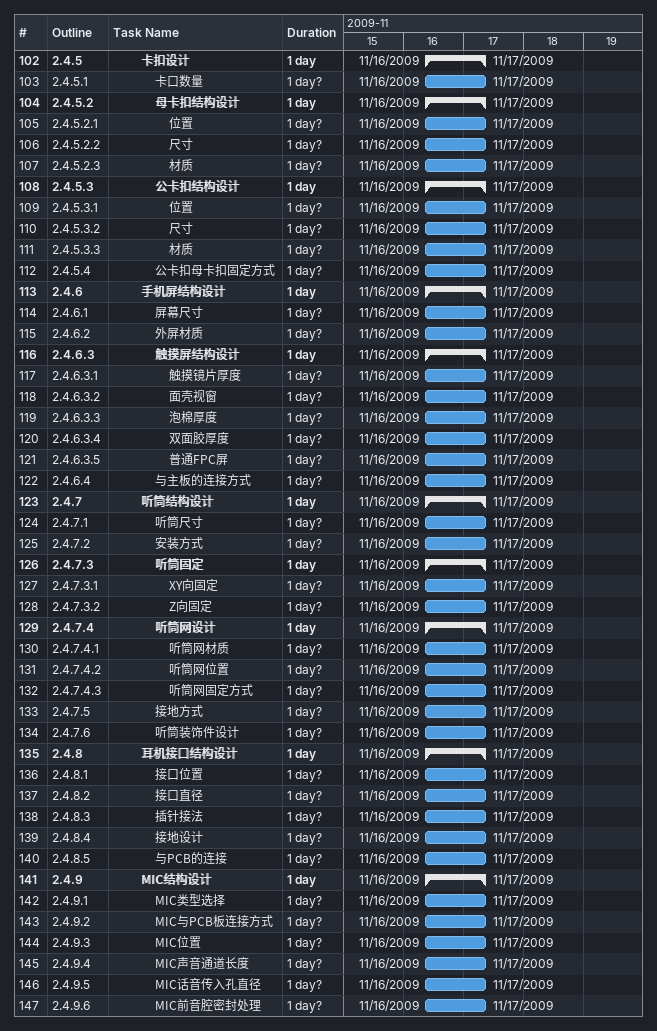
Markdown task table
| ID | WBS | Task | Duration | Start | Finish |
|---|---|---|---|---|---|
| 102 | 2.4.5 | **卡扣设计** | 1d | 2009-11-16 | 2009-11-17 |
| 103 | 2.4.5.1 | 卡口数量 | 1d? | 2009-11-16 | 2009-11-17 |
| 104 | 2.4.5.2 | **母卡扣结构设计** | 1d | 2009-11-16 | 2009-11-17 |
| 105 | 2.4.5.2.1 | 位置 | 1d? | 2009-11-16 | 2009-11-17 |
| 106 | 2.4.5.2.2 | 尺寸 | 1d? | 2009-11-16 | 2009-11-17 |
| 107 | 2.4.5.2.3 | 材质 | 1d? | 2009-11-16 | 2009-11-17 |
| 108 | 2.4.5.3 | **公卡扣结构设计** | 1d | 2009-11-16 | 2009-11-17 |
| 109 | 2.4.5.3.1 | 位置 | 1d? | 2009-11-16 | 2009-11-17 |
| 110 | 2.4.5.3.2 | 尺寸 | 1d? | 2009-11-16 | 2009-11-17 |
| 111 | 2.4.5.3.3 | 材质 | 1d? | 2009-11-16 | 2009-11-17 |
| 112 | 2.4.5.4 | 公卡扣母卡扣固定方式 | 1d? | 2009-11-16 | 2009-11-17 |
| 113 | 2.4.6 | **手机屏结构设计** | 1d | 2009-11-16 | 2009-11-17 |
| 114 | 2.4.6.1 | 屏幕尺寸 | 1d? | 2009-11-16 | 2009-11-17 |
| 115 | 2.4.6.2 | 外屏材质 | 1d? | 2009-11-16 | 2009-11-17 |
| 116 | 2.4.6.3 | **触摸屏结构设计** | 1d | 2009-11-16 | 2009-11-17 |
| 117 | 2.4.6.3.1 | 触摸镜片厚度 | 1d? | 2009-11-16 | 2009-11-17 |
| 118 | 2.4.6.3.2 | 面壳视窗 | 1d? | 2009-11-16 | 2009-11-17 |
| 119 | 2.4.6.3.3 | 泡棉厚度 | 1d? | 2009-11-16 | 2009-11-17 |
| 120 | 2.4.6.3.4 | 双面胶厚度 | 1d? | 2009-11-16 | 2009-11-17 |
| 121 | 2.4.6.3.5 | 普通FPC屏 | 1d? | 2009-11-16 | 2009-11-17 |
| 122 | 2.4.6.4 | 与主板的连接方式 | 1d? | 2009-11-16 | 2009-11-17 |
| 123 | 2.4.7 | **听筒结构设计** | 1d | 2009-11-16 | 2009-11-17 |
| 124 | 2.4.7.1 | 听筒尺寸 | 1d? | 2009-11-16 | 2009-11-17 |
| 125 | 2.4.7.2 | 安装方式 | 1d? | 2009-11-16 | 2009-11-17 |
| 126 | 2.4.7.3 | **听筒固定** | 1d | 2009-11-16 | 2009-11-17 |
| 127 | 2.4.7.3.1 | XY向固定 | 1d? | 2009-11-16 | 2009-11-17 |
| 128 | 2.4.7.3.2 | Z向固定 | 1d? | 2009-11-16 | 2009-11-17 |
| 129 | 2.4.7.4 | **听筒网设计** | 1d | 2009-11-16 | 2009-11-17 |
| 130 | 2.4.7.4.1 | 听筒网材质 | 1d? | 2009-11-16 | 2009-11-17 |
| 131 | 2.4.7.4.2 | 听筒网位置 | 1d? | 2009-11-16 | 2009-11-17 |
| 132 | 2.4.7.4.3 | 听筒网固定方式 | 1d? | 2009-11-16 | 2009-11-17 |
| 133 | 2.4.7.5 | 接地方式 | 1d? | 2009-11-16 | 2009-11-17 |
| 134 | 2.4.7.6 | 听筒装饰件设计 | 1d? | 2009-11-16 | 2009-11-17 |
| 135 | 2.4.8 | **耳机接口结构设计** | 1d | 2009-11-16 | 2009-11-17 |
| 136 | 2.4.8.1 | 接口位置 | 1d? | 2009-11-16 | 2009-11-17 |
| 137 | 2.4.8.2 | 接口直径 | 1d? | 2009-11-16 | 2009-11-17 |
| 138 | 2.4.8.3 | 插针接法 | 1d? | 2009-11-16 | 2009-11-17 |
| 139 | 2.4.8.4 | 接地设计 | 1d? | 2009-11-16 | 2009-11-17 |
| 140 | 2.4.8.5 | 与PCB的连接 | 1d? | 2009-11-16 | 2009-11-17 |
| 141 | 2.4.9 | **MIC结构设计** | 1d | 2009-11-16 | 2009-11-17 |
| 142 | 2.4.9.1 | MIC类型选择 | 1d? | 2009-11-16 | 2009-11-17 |
| 143 | 2.4.9.2 | MIC与PCB板连接方式 | 1d? | 2009-11-16 | 2009-11-17 |
| 144 | 2.4.9.3 | MIC位置 | 1d? | 2009-11-16 | 2009-11-17 |
| 145 | 2.4.9.4 | MIC声音通道长度 | 1d? | 2009-11-16 | 2009-11-17 |
| 146 | 2.4.9.5 | MIC话音传入孔直径 | 1d? | 2009-11-16 | 2009-11-17 |
| 147 | 2.4.9.6 | MIC前音腔密封处理 | 1d? | 2009-11-16 | 2009-11-17 |
